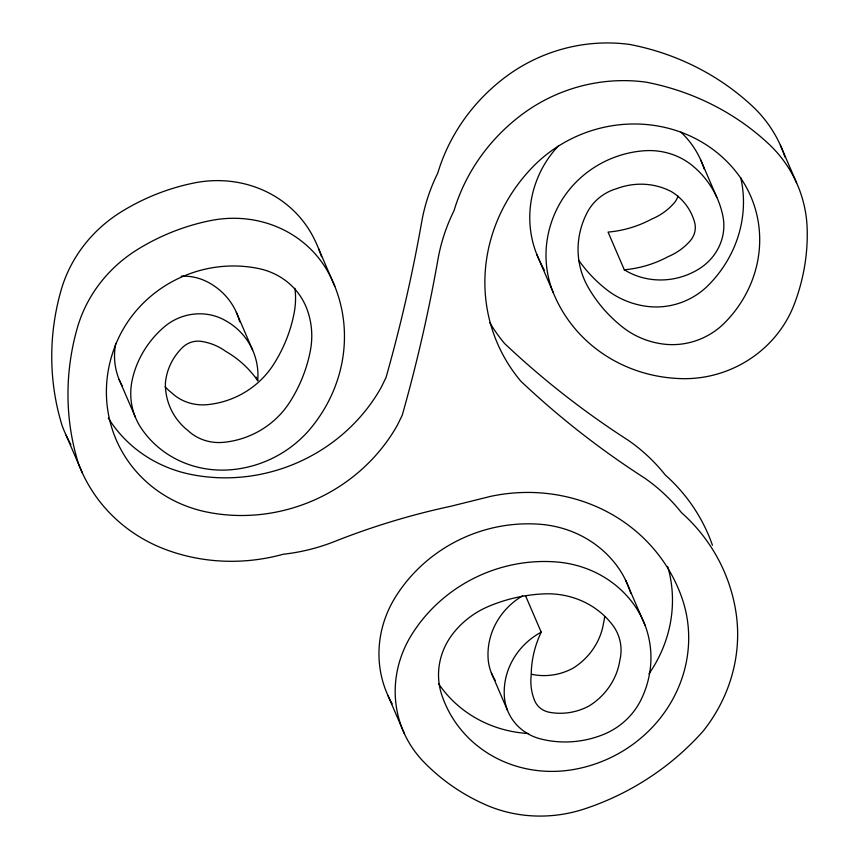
<?xml version="1.0" encoding="UTF-8"?>
<svg xmlns="http://www.w3.org/2000/svg" width="859" height="859" viewBox="0 0 859 859"><rect width="100%" height="100%" fill="white"/><g stroke="black" fill="none" stroke-linecap="round" stroke-linejoin="round"><path stroke-width="1.29" d="M780.401 145.268L796.626 182.946M700.611 159.699L716.836 197.377M256.143 377.09L257.721 380.73A106.892 100.825 -23.3 0 0 225.659 351.32A57.177 53.934 -23.3 0 0 201.264 341.377A21.164 19.961 -23.3 0 0 182.484 347.498A57.886 54.6 -23.3 0 0 165.39 383.329A65.606 61.88 -23.3 0 0 188.024 430.606A46.429 43.798 -23.3 0 0 223.404 442.342A84.579 79.769 -23.3 0 0 289.848 402.044A152.15 143.517 -23.3 0 0 310.335 350.859A85.363 80.51 -23.3 0 0 306.867 308.843A70.127 66.143 -23.3 0 0 259.096 268.652A121.892 114.977 -23.3 0 0 117.855 339.552A134.691 127.046 -23.3 0 0 207.599 512.189A171.381 161.642 -23.3 0 0 397.47 425.001L402.259 415.165A1669.005 1574.246 -23.3 0 0 437.94 259.493A188.422 177.727 -23.3 0 1 454.003 210.723A186.897 176.288 -23.3 0 1 520.93 115.278A161.503 152.333 -23.3 0 1 646.118 82.163A259.762 245.008 -23.3 0 1 768.58 143.807A135.518 127.819 -23.3 0 1 807.213 229.89A209.521 197.624 -23.3 0 1 794.145 304.558A112.733 106.333 -23.3 0 1 682.067 378.647A149.681 141.187 -23.3 0 1 553.142 292.361A110.682 104.39 -23.3 0 1 558.189 206.525A101.469 95.703 -23.3 0 1 643.982 150.776A69.386 65.445 -23.3 0 1 692.333 165.583A97.829 92.278 -23.3 0 1 722.977 216.543A51.959 49.017 -23.3 0 1 698.925 268.985A69.375 65.434 -23.3 0 1 624.289 269.769L608.065 232.091A106.892 100.825 -23.3 0 0 651.809 219.024A57.177 53.934 -23.3 0 0 673.875 203.304A21.164 19.961 -23.3 0 0 678.052 196.11M558.865 145.472A101.469 95.703 -23.3 0 0 541.965 168.847A110.682 104.39 -23.3 0 0 536.918 254.693L553.142 292.361M625.416 579.771L645.012 625.18M525.515 595.695L541.213 632.149A106.892 100.825 -23.3 0 0 531.216 674.959A57.177 53.934 -23.3 0 0 534.577 700.472A21.164 19.961 -23.3 0 0 549.298 712.261A57.886 54.6 -23.3 0 0 589.381 705.787A65.606 61.88 -23.3 0 0 619.811 660.474A46.429 43.798 -23.3 0 0 612.585 625.019A84.579 79.769 -23.3 0 0 544.037 593.88A152.15 143.517 -23.3 0 0 488.728 606.325A85.363 80.51 -23.3 0 0 453.402 633.051A70.127 66.143 -23.3 0 0 441.719 694.781A121.892 114.977 -23.3 0 0 574.403 769.374A134.691 127.046 -23.3 0 0 682.014 598.143A171.381 161.642 -23.3 0 0 490.704 496.352L450.481 506.338A688.961 649.844 -23.3 0 0 334.763 541.428A188.422 177.727 -23.3 0 1 283.32 554.227A186.897 176.288 -23.3 0 1 166.195 549.728A161.503 152.333 -23.3 0 1 78.33 463.259A259.762 245.008 -23.3 0 1 77.235 328.192A135.518 127.819 -23.3 0 1 137.01 249.819A209.521 197.624 -23.3 0 1 210.444 220.613A112.733 106.333 -23.3 0 1 329.201 274.171A149.681 141.187 -23.3 0 1 311.065 427.846A110.682 104.39 -23.3 0 1 231.275 469.723A101.469 95.703 -23.3 0 1 141.23 428.212A69.386 65.445 -23.3 0 1 132.2 380A97.829 92.278 -23.3 0 1 163.983 327.129A51.959 49.017 -23.3 0 1 222.438 319A69.375 65.434 -23.3 0 1 257.721 380.73M318.603 248.691L334.827 286.358M491.316 672.78L507.54 710.457M236.397 312.386L252.621 350.053M388.161 696.005L404.385 733.683M119.122 379.485L135.346 417.152M66.132 435.266L82.357 472.944M784.976 157.068A135.518 127.819 -23.3 0 0 752.355 106.14A259.762 245.008 -23.3 0 0 629.894 44.485A161.503 152.333 -23.3 0 0 504.705 77.6A186.897 176.288 -23.3 0 0 437.779 173.046A188.422 177.727 -23.3 0 0 421.715 221.815A1669.005 1574.246 -23.3 0 1 386.035 377.498L381.246 387.334A171.381 161.642 -23.3 0 1 191.374 474.522A134.691 127.046 -23.3 0 1 108.288 418.032M544.305 270.102A149.681 141.187 -23.3 0 1 536.918 254.693M680.886 132.114A97.829 92.278 -23.3 0 1 704.23 169.105M578.794 260.374A152.15 143.517 -23.3 0 0 606.765 289.741A85.363 80.51 -23.3 0 0 646.548 306.319A70.127 66.143 -23.3 0 0 708.45 285.145A121.892 114.977 -23.3 0 0 740.748 177.673M489.727 322.49A171.381 161.642 -23.3 0 0 504.566 343.493A915.447 863.467 -23.3 0 0 628.38 440.377A188.422 177.727 -23.3 0 1 665.231 474.952A186.897 176.288 -23.3 0 1 712.433 545.24M392.187 703.854A112.733 106.333 -23.3 0 1 395.516 596.93A149.681 141.187 -23.3 0 1 540.01 524.269A110.682 104.39 -23.3 0 1 616.59 565.372A101.469 95.703 -23.3 0 1 630.742 593.215M495.267 680.5A51.959 49.017 -23.3 0 1 488.095 658.295A69.375 65.434 -23.3 0 1 522.68 595.781M531.442 674.218A21.164 19.961 -23.3 0 0 533.074 674.594A57.886 54.6 -23.3 0 0 573.157 668.119A65.606 61.88 -23.3 0 0 603.587 622.807A46.429 43.798 -23.3 0 0 604.639 616.59M528.564 733.522A121.892 114.977 -23.3 0 1 438.455 683.517M667.787 566.757A134.691 127.046 -23.3 0 1 648.942 673.832M70.857 444.64A161.503 152.333 -23.3 0 1 62.106 425.592A259.762 245.008 -23.3 0 1 61.01 290.514A135.518 127.819 -23.3 0 1 120.786 212.141A209.521 197.624 -23.3 0 1 194.22 182.946A112.733 106.333 -23.3 0 1 312.977 236.493A149.681 141.187 -23.3 0 1 321.524 256.723M122.279 386.078A69.386 65.445 -23.3 0 1 115.761 343.364M181.26 276.168A51.959 49.017 -23.3 0 1 206.214 281.322A69.375 65.434 -23.3 0 1 239.693 321.835M165.089 386.797A65.606 61.88 -23.3 0 0 171.8 392.939A46.429 43.798 -23.3 0 0 207.18 404.664A84.579 79.769 -23.3 0 0 273.624 364.366A152.15 143.517 -23.3 0 0 294.111 313.191A85.363 80.51 -23.3 0 0 294.916 288.302M624.289 269.769A106.892 100.825 -23.3 0 0 668.034 256.691A57.177 53.934 -23.3 0 0 690.099 240.982A21.164 19.961 -23.3 0 0 694.663 222.513A57.886 54.6 -23.3 0 0 671.502 191.686A65.606 61.88 -23.3 0 0 616.698 188.636A46.429 43.798 -23.3 0 0 587.116 212.656A84.579 79.769 -23.3 0 0 587.814 286.648A152.15 143.517 -23.3 0 0 622.99 327.419A85.363 80.51 -23.3 0 0 662.772 343.997A70.127 66.143 -23.3 0 0 724.674 322.823A121.892 114.977 -23.3 0 0 736.528 172.38A134.691 127.046 -23.3 0 0 532.569 167.14A171.381 161.642 -23.3 0 0 520.79 381.16A915.447 863.467 -23.3 0 0 644.604 478.055A188.422 177.727 -23.3 0 1 681.455 512.63A186.897 176.288 -23.3 0 1 735.68 610.481A161.503 152.333 -23.3 0 1 703.113 731.159A259.762 245.008 -23.3 0 1 584.582 808.888A135.518 127.819 -23.3 0 1 485.775 804.829A209.521 197.624 -23.3 0 1 423.541 761.697A112.733 106.333 -23.3 0 1 411.74 634.608A149.681 141.187 -23.3 0 1 556.235 561.947A110.682 104.39 -23.3 0 1 632.815 603.039A101.469 95.703 -23.3 0 1 640.954 699.924A69.386 65.445 -23.3 0 1 602.932 734.692A97.829 92.278 -23.3 0 1 540.526 738.901A51.959 49.017 -23.3 0 1 504.319 695.962A69.375 65.434 -23.3 0 1 541.213 632.149"/></g></svg>
